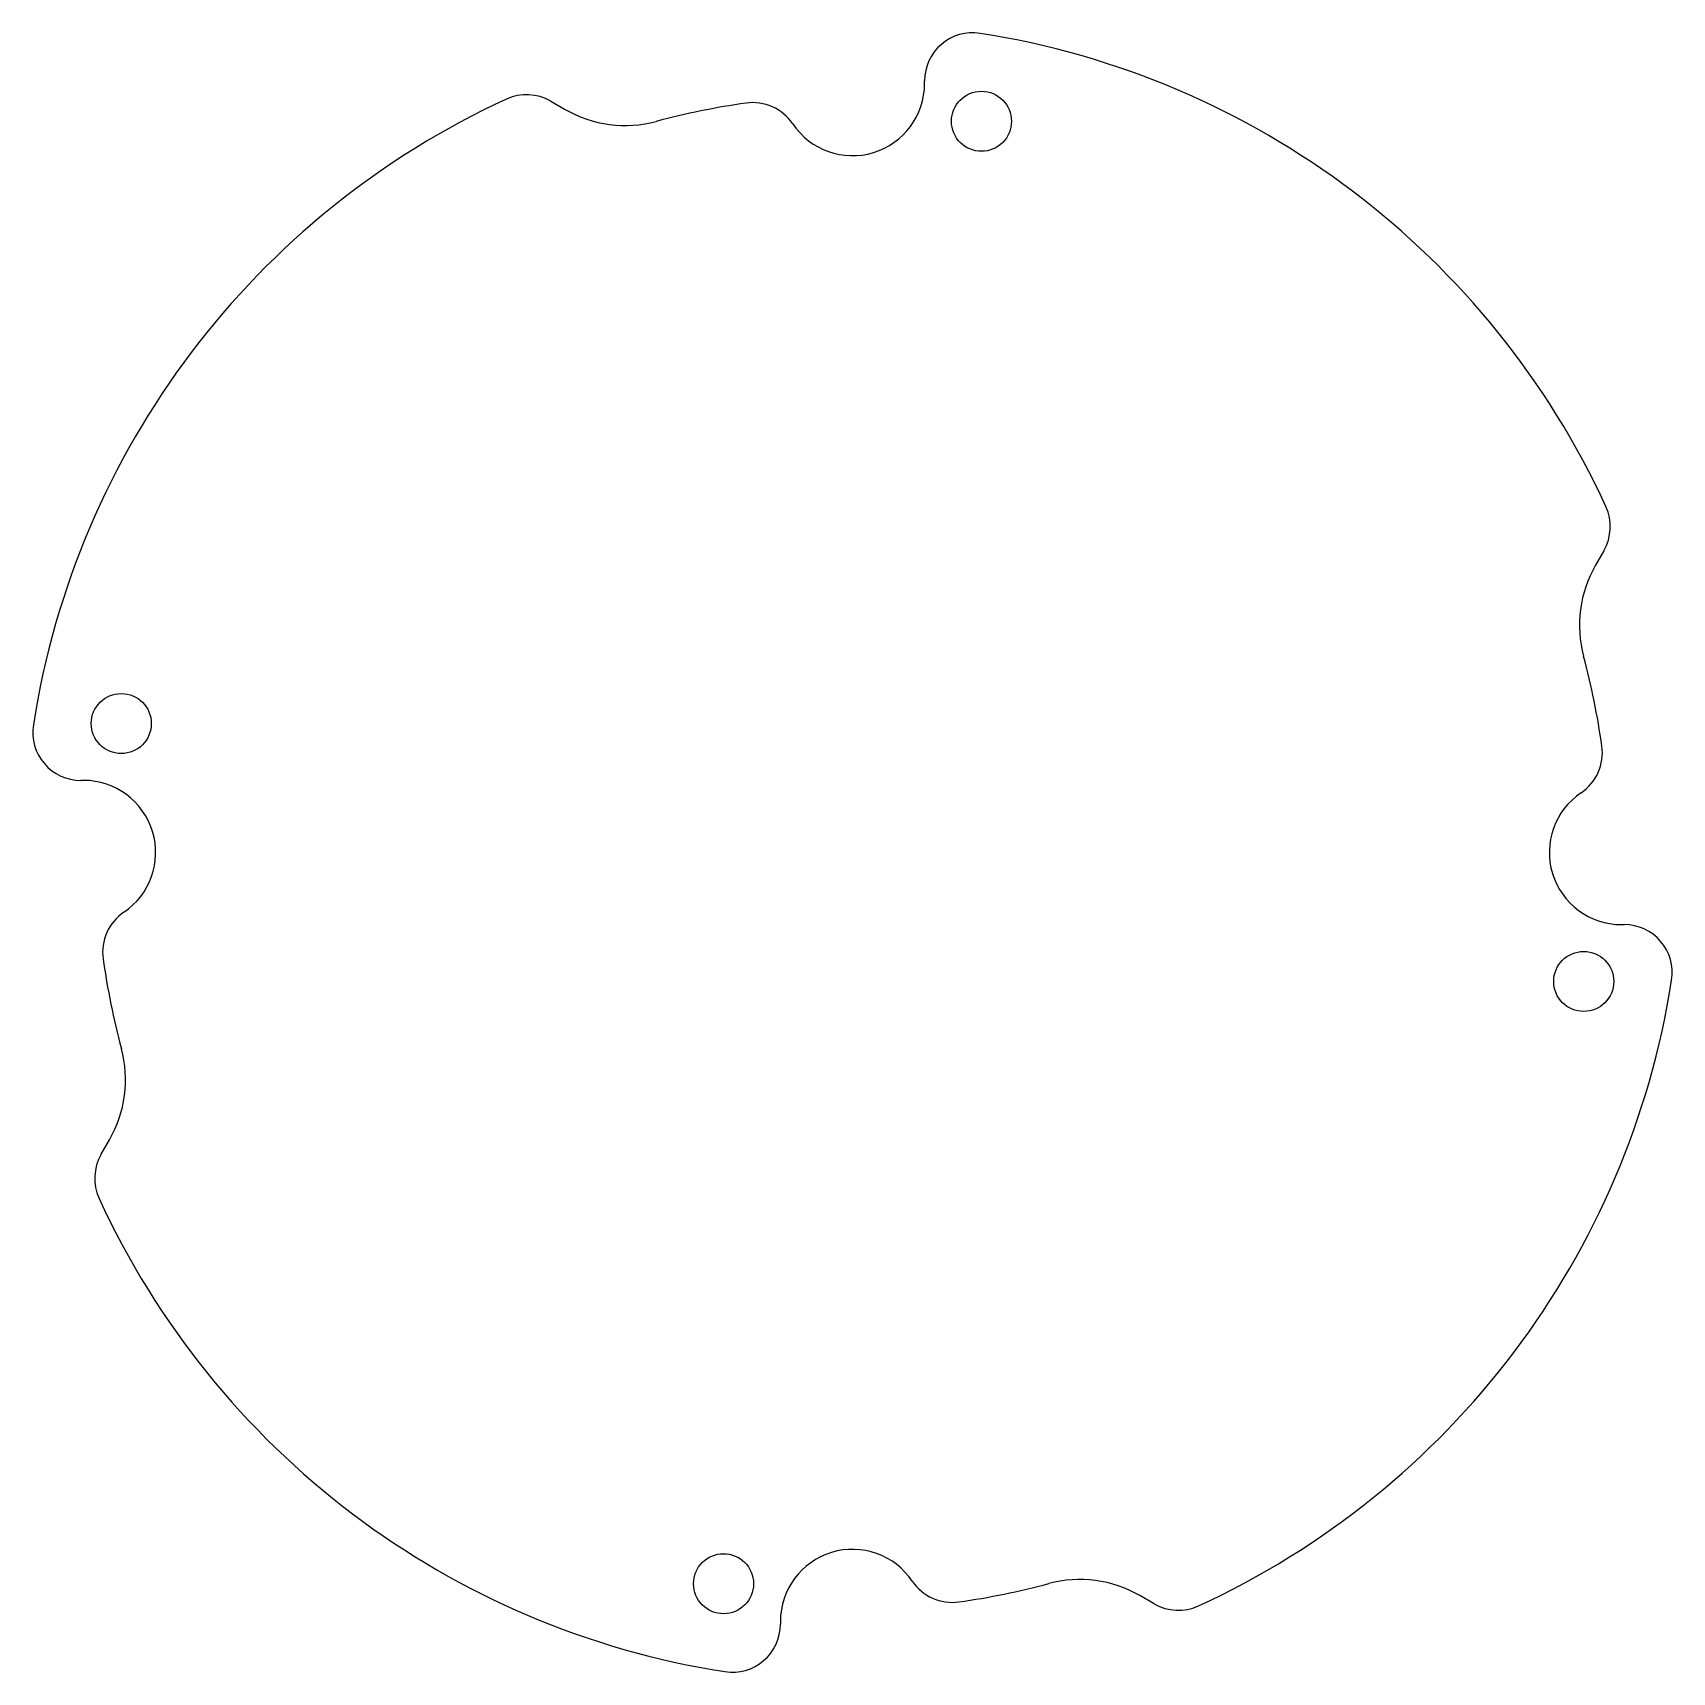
# Model space of a CAD drawing. Header units: millimetres. Extents: x 15.9 to 84.1, y 15.9 to 84.1.
import ezdxf

# ---------------------------------------------------------------- set-up
doc = ezdxf.new("R2010")
doc.units = ezdxf.units.MM
doc.header["$LTSCALE"] = 30.734
doc.layers.get('0').update_dxf_attribs({"linetype": 'CONTINUOUS'})
doc.layers.add('1__AXES', color=7, linetype='CONTINUOUS')

msp = doc.modelspace()

# ---------------------------------------------------------------- linework, layer by layer
at = {"color": 7, "linetype": 'CONTINUOUS'}
for p, q in [((53, 82), (53, 82.113)), ((37.441, 81.269), (38.04, 80.923)), ((81.269, 62.559), (80.923, 61.96)), ((18, 53), (17.887, 53)), ((82, 47), (82.113, 47)), ((18.731, 37.441), (19.077, 38.04)), ((62.559, 18.731), (61.96, 19.077)), ((47, 18), (47, 17.887))]:
    msp.add_line(p, q, dxfattribs=at)
for centre, radius, start, end in [((55, 82.113), 2, 81.15012, 180), ((50, 50), 34.5, 24.65759, 81.15012), ((50, 82), 3, 213.9586, 360), ((50, 50), 34.5, 114.65759, 171.15012), ((36.441, 79.537), 2, 60, 114.65759), ((45.853, 79.207), 2, 33.9586, 98.0816), ((40.54, 85.253), 5, 240, 285.02086), ((50, 50), 31.5, 98.0816, 105.02086), ((79.537, 63.559), 2, 330, 24.65759), ((85.253, 59.46), 5, 150, 195.02086), ((50, 50), 31.5, 8.0816, 15.02086), ((17.887, 55), 2, 171.15012, 270), ((79.207, 54.147), 2, 303.9586, 8.0816), ((18, 50), 3, 303.9586, 90), ((82, 50), 3, 123.9586, 270), ((20.793, 45.853), 2, 123.9586, 188.0816), ((82.113, 45), 2, 351.15012, 90), ((50, 50), 31.5, 188.0816, 195.02086), ((50, 50), 34.5, 294.65759, 351.15012), ((14.747, 40.54), 5, 330, 15.02086), ((20.463, 36.441), 2, 150, 204.65759), ((50, 50), 34.5, 204.65759, 261.15012), ((50, 18), 3, 33.9586, 180), ((54.147, 20.793), 2, 213.9586, 278.0816), ((50, 50), 31.5, 278.0816, 285.02086), ((59.46, 14.747), 5, 60, 105.02086), ((63.559, 20.463), 2, 240, 294.65759), ((45, 17.887), 2, 261.15012, 360)]:
    msp.add_arc(centre, radius, start, end, dxfattribs=at)
at = {"layer": '1__AXES', "color": 7, "linetype": 'CONTINUOUS'}
for centre in [(55.366, 80.431), (19.569, 55.366), (80.431, 44.634), (44.634, 19.569)]:
    msp.add_circle(centre, 1.25, dxfattribs=at)

doc.saveas('drawing.dxf')
